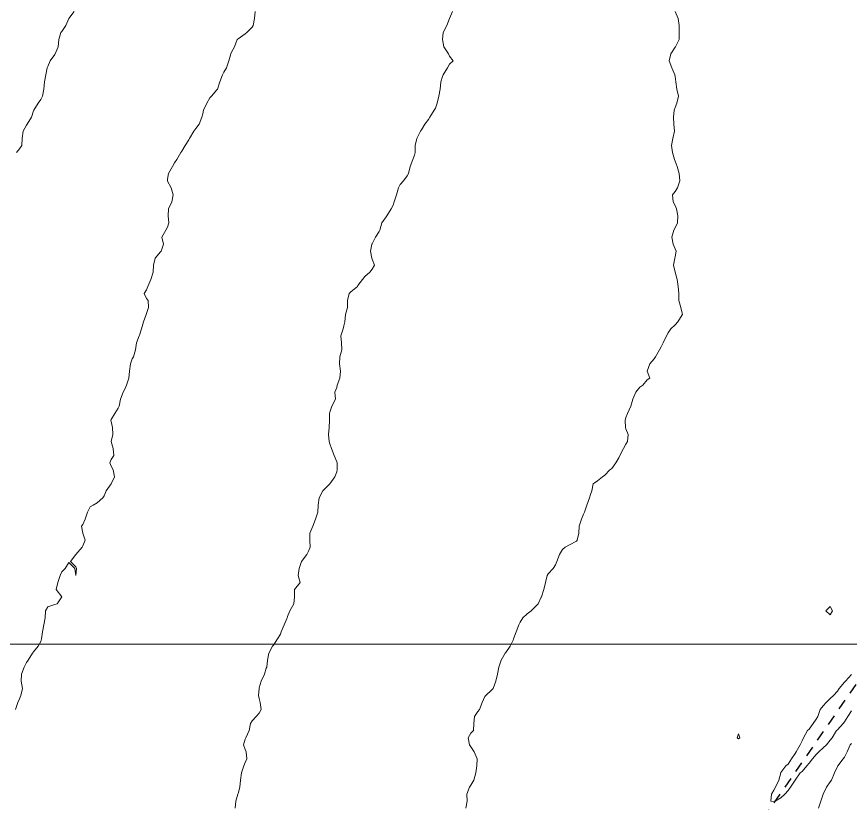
# Model space of a CAD drawing. Header units: centimetres. Extents: x 0 to 642158, y -847 to 649707.
# Drawn here: x 616081 to 616140.2, y 620976.1 to 621031.9 of the extents above; entities that cross this region are included whole.
import ezdxf

# ---------------------------------------------------------------- set-up
doc = ezdxf.new("R2010")
doc.units = ezdxf.units.CM
doc.header["$MEASUREMENT"] = 0
doc.linetypes.add('JIS_02_0.7', pattern=[1.35, 0.75, -0.6])
for name, color, linetype, lineweight in [('MEV_grille', 254, 'Continuous', 9), ('WAL_parcellaire agricole', 7, 'JIS_02_0.7', 25), ('WAL_topographie 0.5', 253, 'Continuous', 20)]:
    doc.layers.add(name, color=color, linetype=linetype, lineweight=lineweight)

# ---------------------------------------------------------------- blocks, each defined once
blk = doc.blocks.new('*U114')
at = {"layer": 'MEV_grille', "transparency": 33554687}
blk.add_lwpolyline([(-1338.461, 0), (1338.461, 0)], dxfattribs=at)
blk = doc.blocks.new('*U115')
at = {"layer": 'MEV_grille', "color": 0, "linetype": 'ByBlock', "lineweight": -2, "transparency": 16777216}
blk.add_blockref('*U114', (0, -1400), dxfattribs=at)

msp = doc.modelspace()

# ---------------------------------------------------------------- linework, layer by layer
at = {"layer": 'WAL_parcellaire agricole'}
msp.add_lwpolyline([(615993.69, 621087.772), (615996.857, 621085.772), (616071.363, 621033.532), (616158.049, 621144.691), (616223.154, 621092.299), (616150.533, 620998.958), (616089.777, 620911.085), (616081.778, 620901.784), (616076.078, 620902.284), (616069.979, 620895.383), (615970.471, 620972.87), (615993.69, 621087.772)], dxfattribs=at)
at = {"layer": 'WAL_topographie 0.5'}
for points in [[(616097.969, 621032.25), (616097.91, 621031.75), (616097.813, 621031.25), (616097.75, 621031.131), (616097.369, 621030.75), (616097.25, 621030.672), (616096.75, 621030.317), (616096.687, 621030.25), (616096.5, 621029.75), (616096.25, 621029.309), (616096.224, 621029.25), (616096.088, 621028.75), (616095.938, 621028.25), (616095.75, 621027.934), (616095.647, 621027.75), (616095.457, 621027.25), (616095.295, 621026.75), (616095.25, 621026.681), (616094.859, 621026.25), (616094.75, 621026.12), (616094.528, 621025.75), (616094.307, 621025.25), (616094.25, 621025), (616094.189, 621024.75), (616093.983, 621024.25), (616093.75, 621023.938), (616093.617, 621023.75), (616093.311, 621023.25), (616093.25, 621023.146), (616092.994, 621022.75), (616092.75, 621022.343), (616092.69, 621022.25), (616092.412, 621021.75), (616092.25, 621021.521), (616092.088, 621021.25), (616091.811, 621020.75), (616091.75, 621020.35), (616091.74, 621020.25), (616091.75, 621020.208), (616092.012, 621019.75), (616092.154, 621019.25), (616092.04, 621018.75), (616091.823, 621018.25), (616091.795, 621017.75), (616091.838, 621017.25), (616091.75, 621016.958), (616091.618, 621016.75), (616091.338, 621016.25), (616091.467, 621015.75), (616091.286, 621015.25), (616091.25, 621015.208), (616090.871, 621014.75), (616090.75, 621014.25), (616090.75, 621014.25), (616090.718, 621013.75), (616090.564, 621013.25), (616090.343, 621012.75), (616090.25, 621012.5), (616090.083, 621012.25), (616090.25, 621011.893), (616090.375, 621011.75), (616090.389, 621011.25), (616090.25, 621010.833), (616090.221, 621010.75), (616090.046, 621010.25), (616089.893, 621009.75), (616089.75, 621009.296), (616089.736, 621009.25), (616089.557, 621008.75), (616089.483, 621008.25), (616089.326, 621007.75), (616089.25, 621007.611), (616089.12, 621007.25), (616089.053, 621006.75), (616088.993, 621006.25), (616088.842, 621005.75), (616088.75, 621005.516), (616088.59, 621005.25), (616088.417, 621004.75), (616088.321, 621004.25), (616088.25, 621004.125), (616088.019, 621003.75), (616087.75, 621003.312), (616087.735, 621003.25), (616087.75, 621003.167), (616087.854, 621002.75), (616087.865, 621002.25), (616087.75, 621001.75), (616087.881, 621001.25), (616087.942, 621000.75), (616087.75, 621000.472), (616087.659, 621000.25), (616087.75, 621000), (616087.893, 620999.75), (616087.989, 620999.25), (616087.75, 620998.75), (616087.75, 620998.75), (616087.389, 620998.25), (616087.25, 620997.893), (616087.159, 620997.75), (616086.75, 620997.404), (616086.464, 620997.25), (616086.25, 620997.125), (616086.062, 620996.75), (616085.9, 620996.25), (616085.75, 620995.875), (616085.643, 620995.75), (616085.75, 620995.25), (616085.75, 620995.25), (616085.91, 620994.75), (616085.75, 620994.35), (616085.691, 620994.25), (616085.25, 620993.75), (616085.25, 620993.75), (616084.875, 620993.25), (616085.25, 620992.875), (616085.286, 620992.75), (616085.25, 620992.25), (616085.25, 620992.25), (616085.25, 620992.25), (616085.179, 620992.75), (616084.75, 620993.179), (616084.477, 620992.75), (616084.25, 620992.523), (616084.135, 620992.25), (616083.961, 620991.75), (616083.841, 620991.25), (616084.25, 620990.75), (616084.25, 620990.75), (616084.25, 620990.75), (616083.917, 620990.25), (616083.75, 620990.197), (616083.25, 620990.027), (616083.094, 620989.75), (616083.074, 620989.25), (616082.969, 620988.75), (616082.886, 620988.25), (616082.815, 620987.75), (616082.75, 620987.583), (616082.583, 620987.25), (616082.25, 620986.85), (616082.167, 620986.75), (616081.853, 620986.25), (616081.75, 620986.084), (616081.568, 620985.75), (616081.393, 620985.25), (616081.375, 620984.75), (616081.469, 620984.25), (616081.35, 620983.75), (616081.25, 620983.5), (616081.139, 620983.25), (616080.971, 620982.75)], [(616085.132, 621032.25), (616084.75, 621031.75), (616084.75, 621031.75), (616084.534, 621031.25), (616084.25, 621030.833), (616084.188, 621030.75), (616084.031, 621030.25), (616083.982, 621029.75), (616083.78, 621029.25), (616083.75, 621029.204), (616083.427, 621028.75), (616083.25, 621028.357), (616083.216, 621028.25), (616083.112, 621027.75), (616083.012, 621027.25), (616082.972, 621026.75), (616082.868, 621026.25), (616082.75, 621026.013), (616082.565, 621025.75), (616082.265, 621025.25), (616082.25, 621025.2), (616082.095, 621024.75), (616081.793, 621024.25), (616081.75, 621024.19), (616081.506, 621023.75), (616081.435, 621023.25), (616081.412, 621022.75), (616081.25, 621022.519), (616081.031, 621022.25)], [(616111.95, 621032.25), (616111.75, 621031.75), (616111.75, 621031.75), (616111.544, 621031.25), (616111.298, 621030.75), (616111.25, 621030.25), (616111.33, 621029.75), (616111.662, 621029.25), (616111.75, 621029.083), (616112, 621028.75), (616111.75, 621028.5), (616111.607, 621028.25), (616111.287, 621027.75), (616111.25, 621027.639), (616111.12, 621027.25), (616111.073, 621026.75), (616110.992, 621026.25), (616110.871, 621025.75), (616110.75, 621025.4), (616110.656, 621025.25), (616110.353, 621024.75), (616110.25, 621024.592), (616109.99, 621024.25), (616109.75, 621023.85), (616109.682, 621023.75), (616109.417, 621023.25), (616109.317, 621022.75), (616109.313, 621022.25), (616109.25, 621022.062), (616109.136, 621021.75), (616108.958, 621021.25), (616108.827, 621020.75), (616108.75, 621020.583), (616108.483, 621020.25), (616108.25, 621019.981), (616108.119, 621019.75), (616107.982, 621019.25), (616107.826, 621018.75), (616107.75, 621018.523), (616107.607, 621018.25), (616107.31, 621017.75), (616107.25, 621017.678), (616106.94, 621017.25), (616106.803, 621016.75), (616106.75, 621016.65), (616106.5, 621016.25), (616106.25, 621015.779), (616106.233, 621015.75), (616106.139, 621015.25), (616106.228, 621014.75), (616106.25, 621014.679), (616106.417, 621014.25), (616106.25, 621013.977), (616106.094, 621013.75), (616105.75, 621013.461), (616105.568, 621013.25), (616105.25, 621012.813), (616105.215, 621012.75), (616104.75, 621012.364), (616104.625, 621012.25), (616104.508, 621011.75), (616104.516, 621011.25), (616104.368, 621010.75), (616104.313, 621010.25), (616104.25, 621009.964), (616104.2, 621009.75), (616104.033, 621009.25), (616104.077, 621008.75), (616104.104, 621008.25), (616103.964, 621007.75), (616103.95, 621007.25), (616104.014, 621006.75), (616103.977, 621006.25), (616103.783, 621005.75), (616103.75, 621005.583), (616103.607, 621005.25), (616103.659, 621004.75), (616103.397, 621004.25), (616103.25, 621003.834), (616103.237, 621003.75), (616103.238, 621003.25), (616103.21, 621002.75), (616103.155, 621002.25), (616103.208, 621001.75), (616103.25, 621001.583), (616103.37, 621001.25), (616103.559, 621000.75), (616103.75, 621000.306), (616103.769, 621000.25), (616103.787, 620999.75), (616103.75, 620999.607), (616103.611, 620999.25), (616103.25, 620998.75), (616103.25, 620998.75), (616102.75, 620998.25), (616102.75, 620998.25), (616102.492, 620997.75), (616102.427, 620997.25), (616102.406, 620996.75), (616102.25, 620996.25), (616102.25, 620996.25), (616102.062, 620995.75), (616101.841, 620995.25), (616101.841, 620994.75), (616101.869, 620994.25), (616101.75, 620993.972), (616101.625, 620993.75), (616101.25, 620993.25), (616101.25, 620993.25), (616101.092, 620992.75), (616101, 620992.25), (616101.15, 620991.75), (616100.75, 620991.25), (616100.75, 620990.75), (616100.75, 620990.75), (616100.694, 620990.25), (616100.411, 620989.75), (616100.25, 620989.341), (616100.222, 620989.25), (616100.017, 620988.75), (616099.817, 620988.25), (616099.75, 620988.091), (616099.547, 620987.75), (616099.25, 620987.31), (616099.194, 620987.25), (616098.929, 620986.75), (616098.836, 620986.25), (616098.779, 620985.75), (616098.75, 620985.673), (616098.616, 620985.25), (616098.397, 620984.75), (616098.25, 620984.296), (616098.234, 620984.25), (616098.194, 620983.75), (616098.25, 620983.536), (616098.313, 620983.25), (616098.383, 620982.75), (616098.25, 620982.483), (616098.044, 620982.25), (616097.75, 620981.938), (616097.63, 620981.75), (616097.538, 620981.25), (616097.294, 620980.75), (616097.25, 620980.65), (616097.132, 620980.25), (616097.25, 620979.917), (616097.315, 620979.75), (616097.375, 620979.25), (616097.25, 620978.984), (616097.147, 620978.75), (616096.993, 620978.25), (616096.932, 620977.75), (616096.879, 620977.25), (616096.75, 620976.8), (616096.735, 620976.75), (616096.583, 620976.25), (616096.536, 620975.75)], [(616127.75, 621032.25), (616127.954, 621031.75), (616128.028, 621031.25), (616128.043, 621030.75), (616128.028, 621030.25), (616127.775, 621029.75), (616127.75, 621029.708), (616127.445, 621029.25), (616127.329, 621028.75), (616127.5, 621028.25), (616127.73, 621027.75), (616127.75, 621027.625), (616127.8, 621027.25), (616127.867, 621026.75), (616127.974, 621026.25), (616127.87, 621025.75), (616127.75, 621025.45), (616127.687, 621025.25), (616127.639, 621024.75), (616127.663, 621024.25), (616127.692, 621023.75), (616127.59, 621023.25), (616127.489, 621022.75), (616127.554, 621022.25), (616127.705, 621021.75), (616127.75, 621021.635), (616127.897, 621021.25), (616128.02, 621020.75), (616128.069, 621020.25), (616127.905, 621019.75), (616127.75, 621019.485), (616127.568, 621019.25), (616127.594, 621018.75), (616127.75, 621018.5), (616127.839, 621018.25), (616127.927, 621017.75), (616127.906, 621017.25), (616127.75, 621016.917), (616127.664, 621016.75), (616127.52, 621016.25), (616127.612, 621015.75), (616127.75, 621015.417), (616127.819, 621015.25), (616127.75, 621014.85), (616127.734, 621014.75), (616127.629, 621014.25), (616127.75, 621013.75), (616127.75, 621013.75), (616127.895, 621013.25), (616127.953, 621012.75), (616128, 621012.25), (616128.011, 621011.75), (616128.15, 621011.25), (616128.25, 621010.85), (616128.26, 621010.75), (616128.25, 621010.725), (616127.944, 621010.25), (616127.75, 621010.028), (616127.45, 621009.75), (616127.25, 621009.456), (616127.129, 621009.25), (616126.901, 621008.75), (616126.75, 621008.472), (616126.647, 621008.25), (616126.354, 621007.75), (616126.25, 621007.625), (616125.95, 621007.25), (616125.75, 621006.75), (616125.95, 621006.25), (616125.75, 621006.125), (616125.45, 621005.75), (616125.25, 621005.596), (616124.969, 621005.25), (616124.75, 621004.75), (616124.75, 621004.75), (616124.6, 621004.25), (616124.375, 621003.75), (616124.25, 621003.464), (616124.192, 621003.25), (616124.221, 621002.75), (616124.25, 621002.65), (616124.417, 621002.25), (616124.357, 621001.75), (616124.25, 621001.562), (616124.072, 621001.25), (616123.83, 621000.75), (616123.75, 621000.607), (616123.533, 621000.25), (616123.25, 620999.844), (616123.125, 620999.75), (616122.75, 620999.375), (616122.6, 620999.25), (616122.25, 620998.958), (616121.938, 620998.75), (616121.829, 620998.25), (616121.75, 620998), (616121.662, 620997.75), (616121.479, 620997.25), (616121.327, 620996.75), (616121.25, 620996.596), (616121.095, 620996.25), (616120.931, 620995.75), (616120.913, 620995.25), (616120.798, 620994.75), (616120.75, 620994.683), (616120.25, 620994.417), (616119.95, 620994.25), (616119.75, 620994.092), (616119.54, 620993.75), (616119.363, 620993.25), (616119.25, 620993), (616119.1, 620992.75), (616118.75, 620992.361), (616118.673, 620992.25), (616118.54, 620991.75), (616118.438, 620991.25), (616118.266, 620990.75), (616118.25, 620990.708), (616118.021, 620990.25), (616117.75, 620989.954), (616117.546, 620989.75), (616117.25, 620989.526), (616116.954, 620989.25), (616116.75, 620988.944), (616116.65, 620988.75), (616116.476, 620988.25), (616116.279, 620987.75), (616116.25, 620987.678), (616116.046, 620987.25), (616115.75, 620986.802), (616115.703, 620986.75), (616115.401, 620986.25), (616115.25, 620985.75), (616115.25, 620985.75), (616115.143, 620985.25), (616115.031, 620984.75), (616114.833, 620984.25), (616114.75, 620984.139), (616114.313, 620983.75), (616114.25, 620983.667), (616114.058, 620983.25), (616113.875, 620982.75), (616113.75, 620982.6), (616113.524, 620982.25), (616113.474, 620981.75), (616113.45, 620981.25), (616113.25, 620981.073), (616113.06, 620980.75), (616113.15, 620980.25), (616113.25, 620980.098), (616113.5, 620979.75), (616113.714, 620979.25), (616113.687, 620978.75), (616113.615, 620978.25), (616113.46, 620977.75), (616113.25, 620977.389), (616113.157, 620977.25), (616112.976, 620976.75), (616112.987, 620976.25), (616112.895, 620975.75)], [(616138.75, 620989.472), (616138.897, 620989.75), (616138.75, 620990.062), (616138.438, 620989.75), (616138.75, 620989.472)], [(616140.25, 620985.238), (616139.821, 620984.75), (616139.75, 620984.68), (616139.373, 620984.25), (616139.25, 620984.061), (616138.983, 620983.75), (616138.75, 620983.528), (616138.452, 620983.25), (616138.25, 620983.02), (616138.037, 620982.75), (616137.862, 620982.25), (616137.75, 620982.053), (616137.533, 620981.75), (616137.25, 620981.365), (616137.125, 620981.25), (616136.857, 620980.75), (616136.75, 620980.536), (616136.612, 620980.25), (616136.319, 620979.75), (616136.25, 620979.621), (616136, 620979.25), (616135.75, 620978.879), (616135.607, 620978.75), (616135.25, 620978.274), (616135.239, 620978.25), (616135.098, 620977.75), (616134.86, 620977.25), (616134.75, 620977.036), (616134.583, 620976.75), (616134.523, 620976.25), (616134.75, 620976.193)], [(616134.75, 620976.193), (616134.836, 620976.25), (616135.25, 620976.485), (616135.526, 620976.75), (616135.75, 620977.006), (616135.922, 620977.25), (616136.25, 620977.75), (616136.25, 620977.75), (616136.613, 620978.25), (616136.75, 620978.365), (616137.075, 620978.75), (616137.25, 620978.954), (616137.496, 620979.25), (616137.75, 620979.563), (616137.937, 620979.75), (616138.25, 620980.023), (616138.486, 620980.25), (616138.75, 620980.576), (616138.882, 620980.75), (616139.199, 620981.25), (616139.25, 620981.319), (616139.667, 620981.75), (616139.75, 620981.878), (616139.996, 620982.25), (616140.25, 620982.655)], [(616132.25, 620980.667), (616132.341, 620980.75), (616132.25, 620981.036), (616132.15, 620980.75), (616132.25, 620980.667)], [(616140.25, 620980.341), (616140.163, 620980.25), (616139.95, 620979.75), (616139.75, 620979.375), (616139.667, 620979.25), (616139.276, 620978.75), (616139.25, 620978.7), (616139.054, 620978.25), (616138.844, 620977.75), (616138.75, 620977.609), (616138.476, 620977.25), (616138.25, 620976.75), (616138.25, 620976.75), (616138.073, 620976.25), (616137.905, 620975.75)]]:
    msp.add_lwpolyline(points, dxfattribs=at)

# ---------------------------------------------------------------- block references
at = {"layer": 'MEV_grille', "transparency": 33554687}
msp.add_blockref('*U115', (616669.481, 622387.381), dxfattribs=at)

doc.saveas('drawing.dxf')
